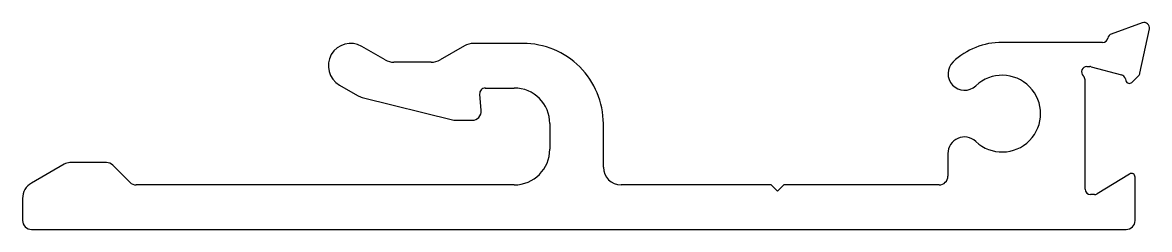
# Model space of a CAD drawing. Extents: x -31.1 to 32, y 1.9 to 13.5.
import ezdxf

# ---------------------------------------------------------------- set-up
doc = ezdxf.new("R2010")
doc.units = 0
doc.layers.add('PROFILE', color=1, linetype='CONTINUOUS')

msp = doc.modelspace()

# ---------------------------------------------------------------- linework, layer by layer
at = {"layer": 'PROFILE', "color": 7}
for p, q in [((31.617, 13.517), (29.883, 12.889)), ((31.487, 10.698), (32.013, 13.172)), ((-10.804, 11.44), (-12.108, 12.193)), ((-6.352, 12.226), (-7.714, 11.44)), ((-3.074, 12.36), (-5.852, 12.36)), ((29.396, 12.421), (23.764, 12.42)), ((29.396, 12.421), (29.396, 12.421)), ((-8.214, 11.306), (-10.304, 11.306)), ((28.515, 11.063), (28.676, 11.063)), ((28.753, 11.053), (30.457, 10.593)), ((28.414, 4.181), (28.414, 10.316)), ((30.669, 10.381), (30.699, 10.267)), ((31.033, 10.177), (31.405, 10.548)), ((-13.358, 10.028), (-12.34, 9.44)), ((-5.422, 8.591), (-5.503, 9.521)), ((-5.192, 9.86), (-3.574, 9.86)), ((-12.081, 9.336), (-6.947, 8.063)), ((-6.827, 8.048), (-5.92, 8.048)), ((-1.574, 7.86), (-1.574, 6.423)), ((1.426, 5.423), (1.426, 7.86)), ((20.73, 6.188), (20.73, 4.922)), ((-28.774, 5.589), (-30.612, 4.528)), ((-26.41, 5.673), (-28.461, 5.673)), ((-28.461, 5.673), (-28.461, 5.673)), ((-25.099, 4.569), (-26.056, 5.527)), ((-3.574, 4.423), (-24.745, 4.423)), ((10.834, 4.423), (2.426, 4.423)), ((11.188, 4.069), (10.834, 4.423)), ((11.542, 4.423), (11.188, 4.069)), ((20.23, 4.422), (11.542, 4.423)), ((30.91, 5.035), (29.091, 3.925)), ((31.214, 2.422), (31.214, 4.864)), ((28.935, 3.881), (28.714, 3.881)), ((-31.112, 3.662), (-31.112, 2.423)), ((-30.612, 1.923), (30.714, 1.922))]:
    msp.add_line(p, q, dxfattribs=at)
for centre, radius, start, end in [((31.719, 13.235), 0.3, 348, 109.90306), ((29.396, 12.721), 0.3, 269.99809, 349.00076), ((29.985, 12.607), 0.3, 109.90306, 168.99877), ((-12.733, 11.11), 1.25, 60, 240), ((-5.852, 11.36), 1, 90.00014, 120), ((-3.074, 7.86), 4.5, 360, 90.00009), ((23.764, 8.422), 3.998, 90, 133.35655), ((-10.304, 12.306), 1, 240, 270), ((-8.214, 12.306), 1, 270, 300), ((21.657, 10.66), 0.924, 133.61769, 313.09553), ((28.515, 10.763), 0.3, 89.90306, 228.09274), ((28.675, 10.763), 0.3, 74.90306, 89.90306), ((23.766, 8.422), 2.152, 226.59922, 133.40014), ((28.114, 10.317), 0.3, 359.90306, 48.09274), ((30.379, 10.304), 0.3, 14.90306, 74.90306), ((30.892, 10.319), 0.2, 194.90306, 314.90306), ((31.193, 10.76), 0.3, 314.90306, 348), ((-5.192, 9.548), 0.313, 89.99731, 184.99731), ((-3.574, 7.86), 2, 359.99731, 89.99731), ((-11.84, 10.306), 1, 240, 256.07389), ((-5.92, 8.548), 0.5, 269.99731, 4.99731), ((-6.827, 8.548), 0.5, 256.07389, 269.99731), ((21.654, 6.188), 0.924, 46.64299, 180), ((-3.574, 6.423), 2, 270, 359.99731), ((-28.461, 5.048), 0.625, 90, 119.99731), ((-26.41, 5.173), 0.5, 45, 90), ((2.426, 5.423), 1, 180, 270), ((31.014, 4.864), 0.2, 360, 121.4), ((-30.112, 3.662), 1, 119.99731, 179.99917), ((-24.745, 4.923), 0.5, 225, 270), ((20.23, 4.922), 0.5, 270, 360), ((28.714, 4.181), 0.3, 180, 270), ((28.935, 4.181), 0.3, 270, 301.4), ((-30.612, 2.423), 0.5, 179.99917, 269.99927), ((30.714, 2.422), 0.5, 270, 0)]:
    msp.add_arc(centre, radius, start, end, dxfattribs=at)

doc.saveas('drawing.dxf')
